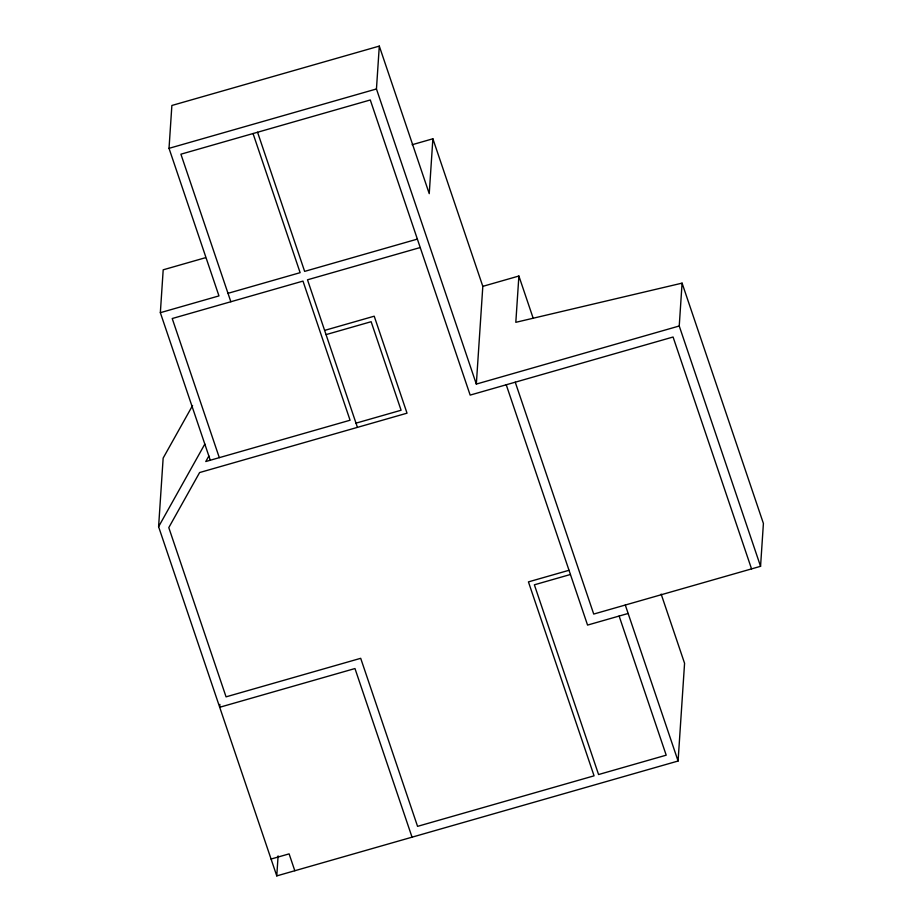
<?xml version="1.0" encoding="UTF-8"?>
<svg xmlns="http://www.w3.org/2000/svg" width="922" height="922" viewBox="0 0 922 922"><rect width="100%" height="100%" fill="white"/><g stroke="black" fill="none" stroke-linecap="round" stroke-linejoin="round"><path stroke-width="1.38" d="M210.285 460.239L160.347 312.685L218.963 295.904L169.026 148.338L171.872 105.477L379.299 46.1L429.237 193.655L432.879 138.784L412.134 144.731M160.347 312.685L163.194 269.812L205.456 257.711M661.155 594.102L684.573 663.287L678.085 761.019L276.773 875.9L158.596 526.704L163.148 458.107L192.571 405.542M219.885 704.408L219.701 707.266L354.97 668.542L412.042 837.176M276.773 875.9L278.098 855.893M476.328 384.082L482.817 286.35L518.89 276.024L515.813 322.32L682.084 283.135L679.237 325.996L476.328 384.082L376.453 88.973L379.299 46.1M515.248 382.192L593.722 614.064L760.558 566.315L763.404 523.442L682.084 283.135M158.596 526.704L204.822 444.093M208.868 456.021L205.779 461.53L350.072 420.225L302.981 281.095L172.218 318.528L219.309 457.658M169.026 148.338L376.453 88.973M227.988 293.323L300.134 272.67L253.043 133.54M417.366 239.109L304.64 271.379L257.561 132.249M420.225 247.534L307.499 279.804L357.436 427.37M324.613 330.399L374.217 316.2L407.028 413.171L199.613 472.548L168.795 527.615L226.063 696.848L360.698 658.308L417.562 826.354L594.068 775.828L528.433 581.886L569.012 570.28M326.042 334.617L371.14 321.709L401.093 410.244L356.007 423.152M570.441 574.487L534.368 584.813L598.574 774.538L666.203 755.176L619.123 616.046M628.147 613.464L587.556 625.081L506.236 384.774M271.068 859.039L289.105 853.876L294.81 870.737M679.237 325.996L760.558 566.315M751.545 568.897L673.072 337.014L470.162 395.1L370.287 99.979L180.908 154.193L230.846 301.748M518.89 276.024L533.135 318.113M625.289 605.028L678.085 761.019M432.879 138.784L482.817 286.35"/></g></svg>
